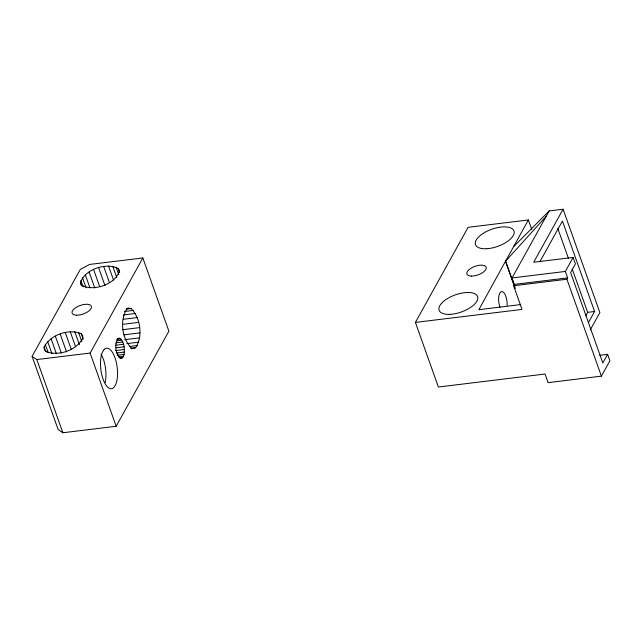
<?xml version="1.0" encoding="UTF-8"?>
<svg xmlns="http://www.w3.org/2000/svg" width="642" height="642" viewBox="0 0 642 642"><rect width="100%" height="100%" fill="white"/><g stroke="black" fill="none" stroke-linecap="round" stroke-linejoin="round"><path stroke-width="0.96" d="M131.634 348.823L135.663 347.715C143.03 336.296 140.67 318.119 131.145 308.545L126.955 308.264M124.107 354.376C124.709 348.951 124.524 341.664 119.597 338.278L118.521 338.334C113.891 343.574 115.335 354.143 120.728 358.445L122.766 357.658L124.107 354.376L117.197 355.219M80.475 282.962C84.126 269.447 106.572 261.888 118.353 268.741L119.34 270.9C115.696 284.414 93.251 291.966 81.47 285.12L80.475 282.962L81.478 285.778M44.129 347.089C50.373 334.787 68.509 328.447 81.197 333.639L82.714 335.589L82.914 338.021C76.663 350.323 58.534 356.655 45.839 351.471L44.33 349.513L44.129 347.089L45.799 351.784M32.1 356.366L80.314 269.383L89.535 264.448L142.837 257.956L168.894 331.168L116.178 426.272L62.876 432.764L58.157 429.578L32.1 356.366L36.819 359.552L62.876 432.764M116.178 426.272L90.121 353.06L142.837 257.956M599.716 355.307L607.605 354.344L609.9 360.804L601.402 376.14L548.083 382.64L545.018 374.021L438.382 387.014L415.398 322.412L468.114 227.308L528.382 219.965L531.712 229.33M528.382 219.965L505.463 261.318L513.793 284.719M546.214 216.29L505.463 261.318L478.868 309.685L520.092 304.661M415.398 322.412L522.026 309.42L513.6 285.738L514.338 284.398L512.043 277.938L549.183 210.929L563.09 209.236L599.877 312.598L590.239 329.972M563.09 209.236L533.711 262.241L573.113 257.442L575.417 263.902L570.626 272.545L602.814 362.979L607.605 354.344M539.85 261.775L562.416 221.057L594.604 311.498L588.361 322.757M601.402 376.14L566.91 279.238L567.656 277.906L565.353 271.446L573.113 257.442M585.729 315.808L587.655 312.341L572.231 269.006M513.552 246.729L549.183 210.929M128.938 308.024L126.899 308.89C119.532 320.31 121.892 338.486 131.409 348.068L133.616 348.582M126.185 309.147L131.145 308.545M124.428 311.49L133.359 310.407M123.521 314.941L135.43 313.489M123.328 319.275L137.219 317.581M122.726 324.338L138.608 322.404M512.043 277.938L565.353 271.446M122.614 329.691L139.491 327.629M514.338 284.398L567.656 277.906M513.6 285.738L566.91 279.238M123.93 334.835L139.82 332.901M117.622 338.519L119.597 338.278M116.764 339.393L120.712 338.912M124.668 339.674L139.563 337.861M116.852 340.798L121.787 340.196M115.841 342.868L122.75 342.025M126.827 343.622L138.736 342.17M115.64 345.26L123.545 344.297M116.202 347.803L124.099 346.84M129.467 346.495L137.412 345.532M36.819 359.552L90.121 353.06M130.703 348.325L135.663 347.715M115.504 350.572L124.396 349.489M116.499 353.02L124.396 352.057M118.618 356.888L123.553 356.286M119.805 358.019L122.766 357.658M587.655 312.341L594.604 311.498M557.81 228.496L568.539 258.646M505.695 261.286L515.357 288.443M118.353 268.741L119.693 272.489M116.106 267.136L118.778 274.64M112.759 266.197L116.764 277.464M108.53 265.989L113.546 280.072M103.723 266.534L109.397 282.488M98.651 267.778L104.991 285.618M93.66 269.656L99.671 286.549M89.102 272.023L94.783 287.977M85.274 274.72L89.952 287.865M82.449 277.577L86.124 287.905M80.812 280.385L83.155 286.958M81.197 333.639L83.203 339.273M78.484 332.291L81.823 341.68M74.753 331.649L79.423 344.786M70.251 331.745L75.596 346.76M65.291 332.58L71.302 349.473M60.212 334.089L66.559 351.928M55.356 336.183L61.367 353.076M51.063 338.703L56.408 353.726M47.612 341.496L51.954 353.694M45.245 344.353L48.254 352.795M499.998 307.349A10.208 4.117 83.1 0 1 501.402 291.645A10.208 4.117 83.1 0 1 507.108 305.432M101.043 354.151A20.416 8.234 83.1 0 1 105.136 382.696M104.14 349.497L102.495 352.009A20.416 8.234 83.1 0 0 102.704 378.09A20.416 8.234 83.1 0 0 113.891 387.431L115.544 384.919A20.416 8.234 83.1 0 0 115.335 358.838A20.416 8.234 83.1 0 0 104.14 349.497M76.454 315.206A10.208 4.542 -19.6 0 0 91.453 307.253A10.208 4.542 -19.6 0 0 77.273 306.74A10.208 4.542 -19.6 0 0 76.454 315.206M486.403 248.743A20.416 9.084 -19.6 0 0 514.122 231.626A20.416 9.084 -19.6 0 0 483.619 233.086A20.416 9.084 -19.6 0 0 486.403 248.743M450.283 314.347A20.416 9.084 -19.6 0 0 477.72 297.118A20.416 9.084 -19.6 0 0 447.017 298.843A20.416 9.084 -19.6 0 0 450.283 314.347M471.589 276.092A10.208 4.542 -19.6 0 0 486.267 267.947A10.208 4.542 -19.6 0 0 471.742 267.802A10.208 4.542 -19.6 0 0 471.589 276.092"/></g></svg>
